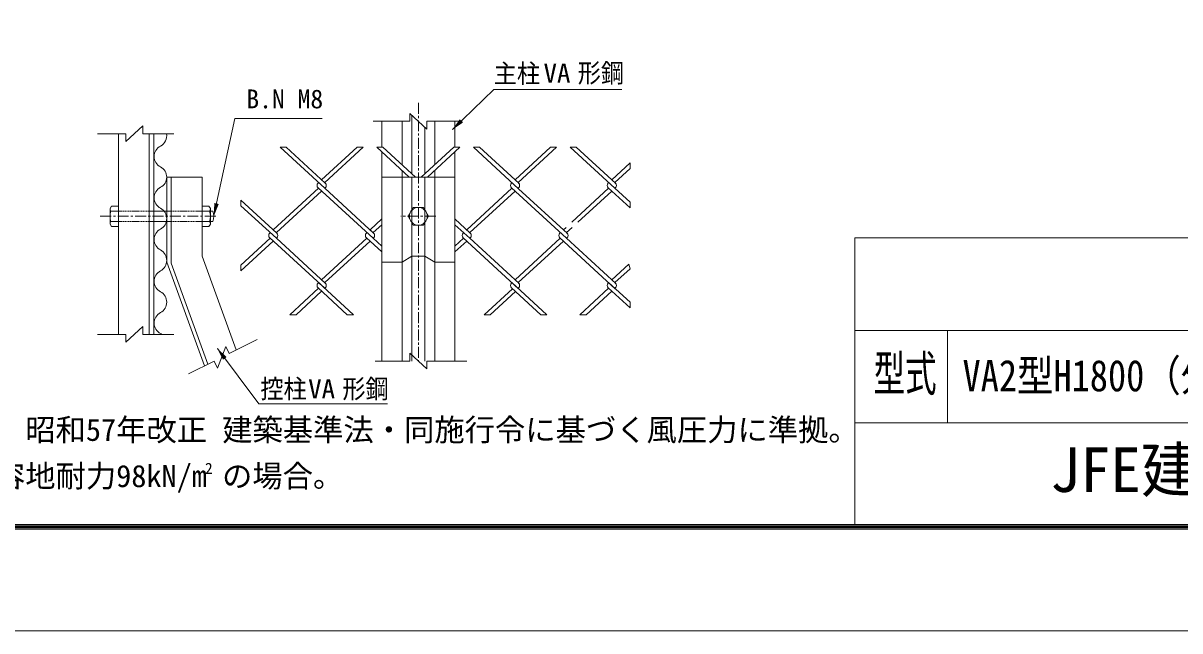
# Model space of a CAD drawing. Units: millimetres, scale not verified. Extents: x -4455 to 4455, y -3150 to 3150.
# Drawn here: x 338 to 2995, y -3150 to -1756 of the extents above; entities that cross this region are included whole.
import ezdxf
from ezdxf.enums import TextEntityAlignment as Align

# ---------------------------------------------------------------- set-up
doc = ezdxf.new("R2010")
doc.units = ezdxf.units.MM
doc.header["$LTSCALE"] = 20
doc.linetypes.add('USER1', pattern=[2, 1.25, -0.25, 0.25, -0.25])
doc.linetypes.add('USER3', pattern=[0.1875, 0.125, -0.0625])
doc.layers.add('0-4_7詳細', color=7, linetype='Continuous', lineweight=18)
doc.layers.add('0-E_D-TTL', color=7, linetype='Continuous', lineweight=18)
doc.layers.add('0-D_D-TTL-TXT', color=7, linetype='Continuous')
doc.styles.add('ＭＳ ゴシック', font='')
doc.styles.get('ＭＳ ゴシック').set_extended_font_data('MS Gothic')

msp = doc.modelspace()

# ---------------------------------------------------------------- linework, layer by layer
at = {"layer": '0-4_7詳細', "color": 1, "linetype": 'USER1'}
for p, q in [((1245.86, -1938.95), (1245.86, -2531.18)), ((515.47, -2199.07), (780.89, -2199.07)), ((1286.16, -2199.07), (1205.51, -2199.07))]:
    msp.add_line(p, q, dxfattribs=at)
at = {"layer": '0-4_7詳細', "color": 4}
for p, q in [((1265.24, -1998.87), (1226.47, -1962.87)), ((1226.47, -1980.87), (1226.47, -1962.87)), ((574.33, -2027.56), (613.1, -1991.56)), ((613.1, -2009.56), (613.1, -1991.56)), ((1226.47, -1980.87), (1142.46, -1980.87)), ((1265.24, -1980.87), (1346.58, -1980.87)), ((1265.24, -1980.87), (1265.24, -1998.87)), ((574.33, -2009.56), (509.06, -2009.56)), ((613.1, -2009.56), (684.67, -2009.56)), ((574.33, -2470.05), (509.06, -2470.05)), ((613.1, -2470.05), (613.1, -2452.05)), ((613.1, -2470.05), (684.67, -2470.05)), ((811.44, -2513.84), (875.46, -2481.84)), ((784.81, -2547.27), (803.4, -2497.73)), ((811.44, -2513.84), (803.4, -2497.73)), ((1226.47, -2531.18), (1226.47, -2513.18)), ((1265.24, -2549.18), (1226.47, -2513.18)), ((776.76, -2531.17), (718.38, -2560.35)), ((776.76, -2531.17), (784.81, -2547.27)), ((1226.47, -2531.18), (1146.87, -2531.18)), ((1265.24, -2531.18), (1357.41, -2531.18)), ((1265.24, -2531.18), (1265.24, -2549.18))]:
    msp.add_line(p, q, dxfattribs=at)
at = {"layer": '0-4_7詳細'}
for p, q in [((1161.86, -1980.87), (1161.86, -2040.7)), ((1208.36, -1980.87), (1208.36, -2080.9)), ((1230.86, -1966.94), (1230.86, -2101.52)), ((1283.36, -1980.87), (1283.36, -2080.9)), ((1329.86, -1980.87), (1329.86, -2040.7)), ((557.09, -2009.56), (557.09, -2470.05)), ((574.33, -2009.56), (574.33, -2027.56)), ((627.59, -2009.56), (627.59, -2470.05)), ((638.09, -2009.56), (638.09, -2470.05)), ((1260.86, -1994.79), (1260.86, -2101.52)), ((1161.86, -2051.31), (1161.86, -2531.18)), ((1329.86, -2051.31), (1329.86, -2531.18)), ((1208.36, -2093.92), (1208.36, -2531.18)), ((1283.36, -2093.92), (1283.36, -2531.18)), ((668.09, -2109.07), (749.09, -2109.07)), ((668.09, -2109.07), (668.09, -2304.07)), ((678.59, -2109.07), (678.59, -2306.86)), ((749.09, -2109.07), (749.09, -2290.38)), ((1329.86, -2109.07), (1161.86, -2109.07)), ((1230.86, -2109.07), (1230.86, -2531.18)), ((1260.86, -2109.07), (1260.86, -2531.18)), ((537.89, -2181.31), (541.22, -2175.55)), ((541.22, -2175.55), (557.09, -2175.55)), ((557.09, -2222.59), (557.09, -2175.55)), ((764.96, -2175.55), (749.09, -2175.55)), ((749.09, -2222.59), (749.09, -2175.55)), ((768.29, -2181.31), (764.96, -2175.55)), ((537.89, -2216.83), (537.89, -2181.31)), ((539.95, -2187.07), (557.09, -2187.07)), ((668.09, -2187.07), (638.09, -2187.07)), ((766.23, -2187.07), (749.09, -2187.07)), ((768.29, -2216.83), (768.29, -2181.31)), ((774.06, -2187.07), (768.29, -2187.07)), ((537.89, -2216.83), (541.22, -2222.59)), ((539.95, -2211.07), (557.09, -2211.07)), ((541.22, -2222.59), (557.09, -2222.59)), ((668.09, -2211.07), (638.09, -2211.07)), ((766.23, -2211.07), (749.09, -2211.07)), ((764.96, -2222.59), (749.09, -2222.59)), ((768.29, -2216.83), (764.96, -2222.59)), ((774.06, -2211.07), (768.29, -2211.07)), ((668.09, -2304.07), (754.68, -2542.2)), ((678.59, -2306.86), (762.71, -2538.19)), ((749.09, -2290.38), (827.44, -2505.84)), ((1161.86, -2304.07), (1208.36, -2304.07)), ((1208.36, -2304.07), (1230.86, -2290.38)), ((1230.86, -2290.38), (1260.86, -2290.38)), ((1260.86, -2290.38), (1283.36, -2304.07)), ((1283.36, -2304.07), (1329.86, -2304.07))]:
    msp.add_line(p, q, dxfattribs=at)
at = {"layer": '0-4_7詳細', "color": 3}
for p, q in [((1030.94, -2134.79), (928.25, -2040.7)), ((942.46, -2040.7), (928.25, -2040.7)), ((1032.01, -2122.75), (942.46, -2040.7)), ((1105.2, -2040.7), (1023.83, -2115.26)), ((1119.41, -2040.7), (1030.94, -2121.77)), ((1119.41, -2040.7), (1105.2, -2040.7)), ((1224.89, -2109.07), (1150.28, -2040.7)), ((1164.49, -2040.7), (1150.28, -2040.7)), ((1239.1, -2109.07), (1164.49, -2040.7)), ((1327.23, -2040.7), (1252.62, -2109.07)), ((1341.44, -2040.7), (1266.83, -2109.07)), ((1341.44, -2040.7), (1327.23, -2040.7)), ((1476.06, -2135.77), (1372.31, -2040.7)), ((1386.52, -2040.7), (1372.31, -2040.7)), ((1477.13, -2123.73), (1386.52, -2040.7)), ((1549.25, -2040.7), (1467.89, -2115.26)), ((1563.46, -2040.7), (1474.99, -2121.77)), ((1563.46, -2040.7), (1549.25, -2040.7)), ((1697.02, -2134.79), (1594.34, -2040.7)), ((1608.55, -2040.7), (1594.34, -2040.7)), ((1699.16, -2123.73), (1608.55, -2040.7)), ((1731.94, -2076.75), (1689.91, -2115.26)), ((1731.94, -2089.77), (1697.02, -2121.77)), ((1731.94, -2089.77), (1731.94, -2076.75)), ((1016.73, -2121.77), (1015.66, -2122.75)), ((1016.73, -2121.77), (1015.66, -2122.75)), ((1016.73, -2121.77), (1015.66, -2122.75)), ((1016.73, -2121.77), (1015.66, -2122.75)), ((1460.78, -2121.77), (1459.71, -2122.75)), ((1460.78, -2121.77), (1459.71, -2122.75)), ((1016.73, -2134.79), (912.82, -2230.01)), ((1023.83, -2141.3), (919.92, -2236.52)), ((1141.95, -2249.54), (1015.65, -2133.81)), ((1032.01, -2133.81), (1030.94, -2134.79)), ((1143.02, -2237.5), (1030.94, -2134.79)), ((1460.78, -2134.79), (1356.87, -2230.01)), ((1467.89, -2141.3), (1363.98, -2236.52)), ((1586.01, -2249.54), (1459.71, -2133.81)), ((1476.06, -2133.81), (1474.99, -2134.79)), ((1588.15, -2238.48), (1476.06, -2135.77)), ((1682.81, -2134.79), (1598.09, -2212.42)), ((1689.91, -2141.3), (1612.3, -2212.42)), ((1689.91, -2141.3), (1681.74, -2133.81)), ((1731.94, -2179.82), (1689.91, -2141.3)), ((1698.46, -2133.48), (1697.02, -2134.79)), ((1698.46, -2133.48), (1697.02, -2134.79)), ((1698.09, -2133.81), (1697.02, -2134.79)), ((1698.09, -2133.81), (1697.02, -2134.79)), ((1731.94, -2166.8), (1697.02, -2134.79)), ((920.99, -2237.5), (838.4, -2161.82)), ((838.4, -2161.82), (838.4, -2174.84)), ((919.92, -2249.54), (838.4, -2174.84)), ((1731.94, -2179.82), (1731.94, -2166.8)), ((920.99, -2237.5), (912.82, -2230.01)), ((1161.86, -2205.25), (1134.84, -2230.01)), ((1143.02, -2237.5), (1134.84, -2230.01)), ((1161.86, -2218.28), (1141.95, -2236.52)), ((1365.05, -2237.5), (1329.86, -2205.25)), ((1363.98, -2249.54), (1329.86, -2218.28)), ((1585, -2224.42), (1578.9, -2230.01)), ((1599.21, -2224.42), (1586.01, -2236.52)), ((905.71, -2249.54), (838.4, -2311.22)), ((912.82, -2256.05), (838.4, -2324.24)), ((905.71, -2236.52), (904.64, -2237.5)), ((905.71, -2236.52), (904.64, -2237.5)), ((1030.94, -2364.29), (904.64, -2248.56)), ((919.92, -2249.54), (921.36, -2248.22)), ((920.99, -2248.56), (919.92, -2249.54)), ((1032.01, -2352.25), (919.92, -2249.54)), ((1127.74, -2249.54), (1023.83, -2344.75)), ((1134.84, -2256.05), (1030.94, -2351.26)), ((1127.74, -2236.52), (1126.67, -2237.5)), ((1127.74, -2236.52), (1126.67, -2237.5)), ((1161.86, -2280.8), (1126.67, -2248.56)), ((1143.02, -2248.56), (1141.95, -2249.54)), ((1161.86, -2267.78), (1141.95, -2249.54)), ((1349.77, -2249.54), (1329.86, -2267.78)), ((1356.87, -2256.05), (1329.86, -2280.8)), ((1349.77, -2236.52), (1348.7, -2237.5)), ((1349.77, -2236.52), (1348.7, -2237.5)), ((1476.06, -2365.27), (1348.7, -2248.56)), ((1365.05, -2248.56), (1363.98, -2249.54)), ((1477.13, -2353.23), (1363.98, -2249.54)), ((1571.8, -2249.54), (1467.89, -2344.75)), ((1578.9, -2256.05), (1474.99, -2351.26)), ((1698.09, -2365.27), (1570.72, -2248.56)), ((1571.8, -2236.52), (1570.73, -2237.5)), ((1571.8, -2236.52), (1570.73, -2237.5)), ((1578.9, -2256.05), (1570.73, -2248.56)), ((1587.44, -2248.22), (1586.01, -2249.54)), ((1587.08, -2248.56), (1586.01, -2249.54)), ((1587.08, -2248.56), (1586.01, -2249.54)), ((1699.16, -2353.23), (1586.01, -2249.54)), ((1729.2, -2308.76), (1689.91, -2344.75)), ((1729.2, -2308.76), (1731.94, -2319.26)), ((838.4, -2311.22), (838.4, -2324.24)), ((1731.94, -2319.26), (1697.02, -2351.26)), ((1082.75, -2424.78), (1015.65, -2363.3)), ((1016.73, -2351.26), (1015.66, -2352.25)), ((1016.73, -2351.26), (1015.66, -2352.25)), ((1096.96, -2424.78), (1016.73, -2351.26)), ((1032.01, -2352.25), (1023.83, -2344.75)), ((1032.01, -2363.3), (1030.94, -2364.29)), ((1460.78, -2351.26), (1459.71, -2352.25)), ((1460.78, -2351.26), (1459.71, -2352.25)), ((1526.8, -2424.78), (1459.71, -2363.3)), ((1467.89, -2370.8), (1459.71, -2363.3)), ((1541.01, -2424.78), (1460.78, -2351.26)), ((1476.06, -2363.3), (1474.99, -2364.29)), ((1476.06, -2363.3), (1474.99, -2364.29)), ((1682.81, -2351.26), (1681.74, -2352.25)), ((1682.81, -2351.26), (1681.74, -2352.25)), ((1689.91, -2370.8), (1681.74, -2363.3)), ((1731.9, -2409.27), (1681.74, -2363.3)), ((1732.12, -2396.45), (1682.81, -2351.26)), ((1698.09, -2363.3), (1697.02, -2364.29)), ((1698.09, -2363.3), (1697.02, -2364.29)), ((1016.73, -2364.29), (950.7, -2424.78)), ((1461.85, -2365.27), (1396.9, -2424.78)), ((1468.96, -2371.78), (1411.11, -2424.78)), ((1682.81, -2364.29), (1616.79, -2424.78)), ((1689.91, -2370.8), (1631, -2424.78)), ((1732.12, -2396.45), (1731.9, -2409.27)), ((1096.96, -2424.78), (1082.75, -2424.78)), ((1411.11, -2424.78), (1396.9, -2424.78)), ((1541.01, -2424.78), (1526.8, -2424.78)), ((1631, -2424.78), (1616.79, -2424.78))]:
    msp.add_line(p, q, dxfattribs=at)
at = {"layer": '0-4_7詳細', "color": 3, "linetype": 'USER3'}
for p, q in [((638.09, -2187.07), (557.09, -2187.07)), ((749.09, -2187.07), (668.09, -2187.07)), ((638.09, -2211.07), (557.09, -2211.07)), ((749.09, -2211.07), (668.09, -2211.07))]:
    msp.add_line(p, q, dxfattribs=at)
at = {"layer": '0-4_7詳細'}
for points in [[(1712.82, -1907.86), (1419.24, -1907.86), (1324.64, -1999.59)], [(1024.76, -1974.51), (824.47, -1974.51), (776.54, -2197.11)], [(1175.15, -2629.59), (879.27, -2629.59), (784.66, -2502.63)]]:
    msp.add_lwpolyline(points, dxfattribs=at)
at = {"layer": '0-4_7詳細', "color": 3}
msp.add_lwpolyline([(1222.34, -2199.07), (1234.1, -2178.7), (1257.62, -2178.7), (1269.38, -2199.07), (1257.62, -2219.44), (1234.1, -2219.44)], close=True, dxfattribs=at)
msp.add_lwpolyline([(1023.83, -2370.8), (964.91, -2424.78), (950.7, -2424.78)], dxfattribs=at)
at = {"layer": '0-4_7詳細', "color": 4}
msp.add_lwpolyline([(574.33, -2470.05), (574.33, -2488.05), (613.1, -2452.05)], dxfattribs=at)
at = {"layer": '0-4_7詳細', "color": 3}
msp.add_circle((1245.86, -2199.07), 20.4, dxfattribs=at)
for centre, radius, start, end in [((640.86, -2014), 27.16, 298.07249, 9.41628), ((666.42, -2061.92), 27.16, 118.07249, 241.92751), ((641.88, -2109.24), 26.15, 296.73658, 63.26342), ((1020.72, -2128.28), 7.5, 132.5, 227.5), ((1026.94, -2128.28), 7.5, 312.5, 47.5), ((1464.78, -2128.28), 7.5, 132.5, 227.5), ((1471, -2128.28), 7.5, 312.5, 47.5), ((1686.81, -2128.28), 7.5, 132.5, 227.5), ((1693.02, -2128.28), 7.5, 312.5, 47.5), ((666.42, -2156.56), 27.16, 118.07249, 241.92751), ((640.86, -2204.48), 27.16, 298.07249, 61.92751), ((666.42, -2252.41), 27.16, 118.07249, 241.92751), ((909.71, -2243.03), 7.5, 132.5, 227.5), ((915.92, -2243.03), 7.5, 312.5, 47.5), ((1131.74, -2243.03), 7.5, 132.5, 227.5), ((1137.95, -2243.03), 7.5, 312.5, 47.5), ((1353.76, -2243.03), 7.5, 132.5, 227.5), ((1359.98, -2243.03), 7.5, 312.5, 47.5), ((1575.79, -2243.03), 7.5, 132.5, 227.5), ((1582.01, -2243.03), 7.5, 312.5, 47.5), ((640.86, -2300.33), 27.16, 298.07249, 61.92751), ((666.42, -2348.26), 27.16, 118.07249, 241.92751), ((1020.72, -2357.78), 7.5, 132.5, 227.5), ((1026.94, -2357.78), 7.5, 312.5, 47.5), ((1464.78, -2357.78), 7.5, 132.5, 227.5), ((1471, -2357.78), 7.5, 312.5, 47.5), ((1686.81, -2357.78), 7.5, 132.5, 227.5), ((1693.02, -2357.78), 7.5, 312.5, 47.5), ((640.86, -2396.18), 27.16, 298.07249, 61.92751), ((666.42, -2444.11), 27.16, 118.07249, 241.92751)]:
    msp.add_arc(centre, radius, start, end, dxfattribs=at)
at = {"layer": '0-4_7詳細'}
for centre, radius, start, end in [((546.98, -2181.31), 9.09, 180, 219.3382), ((573.89, -2199.07), 36, 160.52878, 199.47122), ((759.2, -2181.31), 9.09, 320.6618, 0), ((732.29, -2199.07), 36, 340.52878, 19.47122), ((740.12, -2199.07), 36, 340.52878, 19.47122), ((546.98, -2216.83), 9.09, 140.6618, 180), ((759.2, -2216.83), 9.09, 0, 39.3382), ((640.86, -2492.04), 27.16, 54.0365, 61.92751)]:
    msp.add_arc(centre, radius, start, end, dxfattribs=at)
for points in [[(1323.21, -2000.98), (1341.12, -1976.36), (1348.37, -1983.84)], [(776.12, -2199.07), (777.34, -2168.65), (787.52, -2170.84)], [(783.46, -2501.03), (805.57, -2521.97), (797.21, -2528.2)]]:
    msp.add_solid(points, dxfattribs=at)
at = {"layer": '0-E_D-TTL'}
for p, q in [((2248.45, -2248.64), (2248.45, -2906.26)), ((2248.45, -2248.64), (4157.67, -2248.64)), ((2248.45, -2460.77), (4157.67, -2460.77)), ((2460.59, -2460.77), (2460.59, -2672.91)), ((2248.45, -2672.91), (4157.67, -2672.91))]:
    msp.add_line(p, q, dxfattribs=at)
at = {"layer": '0-E_D-TTL', "color": 2}
msp.add_lwpolyline([(-4455.04, 3150.21), (4454.66, 3150.21), (4454.66, -3150.21), (-4455.04, -3150.21)], close=True, dxfattribs=at)
at = {"layer": '0-E_D-TTL'}
for points in [[(-4168.65, 2916.87), (4168.28, 2916.87), (4168.28, -2916.87), (-4168.65, -2916.87)], [(-4166, 2914.21), (4165.63, 2914.21), (4165.63, -2914.21), (-4166, -2914.21)], [(-4163.35, 2911.56), (4162.97, 2911.56), (4162.97, -2911.56), (-4163.35, -2911.56)], [(-4160.7, 2908.91), (4160.32, 2908.91), (4160.32, -2908.91), (-4160.7, -2908.91)], [(-4158.05, 2906.26), (4157.67, 2906.26), (4157.67, -2906.26), (-4158.05, -2906.26)]]:
    msp.add_lwpolyline(points, close=True, dxfattribs=at)

# ---------------------------------------------------------------- texts
at = {"layer": '0-4_7詳細', "color": 3, "style": 'ＭＳ ゴシック'}
for s, width, p in [('主柱', 0.9, (1419.06, -1905.91)), ('VA', 1.05, (1533.32, -1905.14)), ('形鋼', 0.9, (1611.95, -1904.97)), ('控柱', 0.9, (883.16, -2629.39)), ('VA', 1.05, (992.86, -2629.71)), ('形鋼', 0.9, (1071.48, -2629.55))]:
    msp.add_text(s, height=43.26, dxfattribs=dict(at, width=width)).set_placement(p, align=Align.BOTTOM_LEFT)
msp.add_text('B.N M8', height=43.26, dxfattribs=at).set_placement((850.8, -1964.35), align=Align.BOTTOM_LEFT)
at = {"layer": '0-D_D-TTL-TXT', "style": 'ＭＳ ゴシック'}
for s, height, width, p in [('型式', 81.64, 0.65, (2291.16, -2624.97)), ('VA2型H1800（外忍）', 72.16, 0.85, (2495.48, -2622.26))]:
    msp.add_text(s, height=height, dxfattribs=dict(at, width=width)).set_placement(p, align=Align.BOTTOM_LEFT)
for s, height, p in [('（設計条件）風荷重：昭和57年改正 建築基準法・同施行令に基づく風圧力に準拠。', 51.03, (-352.81, -2729.76)), ('JFE建材株式会社', 102.1, (2696.46, -2862.24)), ('（基礎条件）長期許容地耐力98kN/m の場合。', 51.03, (-352.81, -2835.83)), ('2', 25.51, (756.1, -2797.85))]:
    msp.add_text(s, height=height, dxfattribs=at).set_placement(p, align=Align.BOTTOM_LEFT)

doc.saveas('drawing.dxf')
